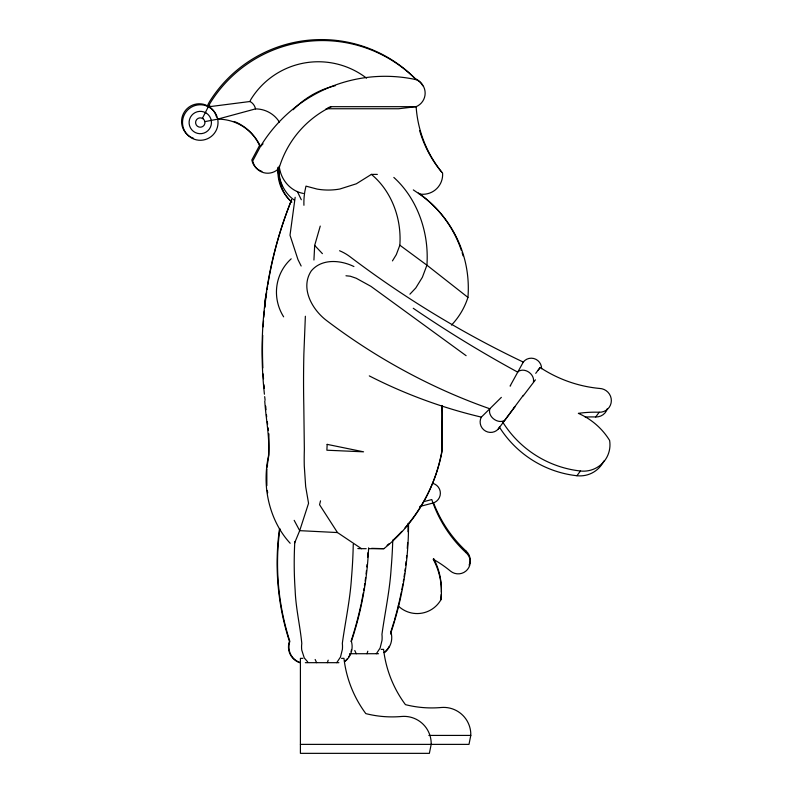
<?xml version="1.0" encoding="UTF-8"?>
<svg xmlns="http://www.w3.org/2000/svg" width="793" height="793" viewBox="0 0 793 793"><rect width="100%" height="100%" fill="white"/><g stroke="black" fill="none" stroke-linecap="round" stroke-linejoin="round"><path stroke-width="1.19" d="M305.364 316.248L303.868 354.045A1187.993 1187.993 0 0 0 303.798 405.273L304.353 449.69A273 273 0 0 0 304.284 465.957L305.672 486.565L308.556 503.307L299.695 530.656L294.56 543.106M313.929 260.025L314.682 245.404L320.253 226.084M266.844 469L266.844 485.703M267.072 466.631L268.896 454.885L268.896 433.801M278.184 168.007L277.946 170.356A40.056 40.056 0 0 0 291.874 202.096M451.504 325.08A71.727 71.727 0 0 0 467.939 297.395A115.044 115.044 0 0 0 419.289 193.948A19.736 19.736 0 0 0 442.593 173.122A116.353 116.353 0 0 1 416.137 106.678L331.305 106.678A99.7 99.7 0 0 0 279.195 167.819L278.849 171.338A40.056 40.056 0 0 0 291.209 201.66M381.155 649.378L383.574 649.378A114.569 114.569 0 0 0 405.441 704.64A106.688 106.688 0 0 0 441.195 707.505A27.2 27.2 0 0 1 470.794 735.418L468.99 744.379L300.408 744.379M533.451 381.869C534.849 374.623 525.709 367.704 519.108 371.005M295.155 197.318L290.01 235.243L297.96 259.569L301.152 266.012M503.892 421.42L523.261 395.34M320.521 500.839L319.559 504.725L337.481 532.559L361.489 548.677L366.207 548.677M328.183 660.163L327.38 662.68M367.803 651.192L367 653.719M303.927 205.278A66.949 66.949 0 0 1 304.859 191.351L305.979 186.127L317.101 189.081A65.165 65.165 0 0 0 339.84 189.021L356.325 183.798L371.402 174.391C386.578 186.93 395.975 205.516 398.988 224.816A91.919 91.919 0 0 1 399.85 245.206L396.312 254.632L392.446 260.897M202.384 118.375L210.095 103.219A131.955 131.955 0 0 1 416.137 79.647A14.641 14.641 0 0 1 416.137 106.678L398.592 108.75L326.062 108.75M208.262 106.837L249.835 101.524L250.935 99.353A79.171 79.171 0 0 1 366.574 78.17M510.642 385.785L510.097 386.042L523.281 362.084A10.24 10.022 36.6 0 1 541.589 368.745M498.024 429.33L514.885 406.849M538.06 370.331L540.162 367.496A128.119 125.502 36.6 0 0 599.528 388.441A12.064 11.816 36.6 0 1 611.344 400.733A12.064 11.816 36.6 0 1 599.211 412.241L595.702 416.969A120.804 118.335 36.6 0 0 585.244 417.078M499.342 427.001A103.477 101.365 36.6 0 0 576.927 475.731L580.436 471.002A27.289 26.724 36.6 0 0 609.619 440.442A67.673 66.295 36.6 0 0 578.355 413.361A120.804 118.335 36.6 0 1 599.211 412.241M535.721 373.344L540.162 367.496M523.162 395.945L535.434 379.837M279.195 167.819L277.818 169.395A15.275 15.275 0 0 1 252.729 160.969L260.451 146.467L263.038 143.82M336.728 662.68L340.494 657.02L342.368 649.447A29.182 29.182 0 0 0 342.328 643.341C345.322 621.603 350.139 599.667 351.517 577.542A526.542 526.542 0 0 0 353.262 544.276M376.348 653.719L380.105 648.05L381.988 640.476A29.182 29.182 0 0 0 381.948 634.38C384.942 612.632 389.76 590.696 391.137 568.571A526.542 526.542 0 0 0 392.763 540.073M409.922 294.183L415.78 287.978L422.382 277.263L426.921 265.179A117.84 117.84 0 0 0 425.821 239.03C422.124 215.825 411.428 193.284 393.834 177.434M501.354 397.372L481.351 417.118A10.418 10.21 36.6 0 0 485.594 431.114A10.418 10.21 36.6 0 0 499.59 427.179M327.945 107.719L331.305 106.678M204.881 121.626L217.708 119.138L255.505 108.899A28.171 28.171 0 0 1 279.453 122.152M503.476 420.984C496.587 423.472 487.477 416.107 489.886 408.791C451.058 395.201 413.768 377.319 378.608 355.978A606.407 594.036 36.6 0 1 326.647 320.59C312.145 309.696 299.952 288.067 311.262 270.928C321.73 258.359 340.534 259.955 353.916 266.537M423.502 501.711L431.798 499.55A128.119 127.901 -1.2 0 0 465.868 552.543A12.064 12.044 -1.2 0 1 467.493 569.493A12.064 12.044 -1.2 0 1 450.513 571.119A120.804 120.595 -1.2 0 0 433.166 559.194A67.673 67.554 -1.2 0 1 440.918 599.756A27.289 27.24 -1.2 0 1 398.235 605.941M419.656 506.519L432.73 503.109A10.24 10.22 -1.2 0 0 432.859 483.373M513.834 407.414L514.588 407.305M209.808 105.548L207.36 105.856L209.193 102.238A131.955 131.955 0 0 1 415.235 78.666A14.641 14.641 0 0 1 422.738 85.723M371.402 174.391L377.349 174.391M368.567 548.677L383.901 548.677A161.494 161.494 0 0 0 441.701 452.01L441.701 430.054A395.717 395.717 0 0 0 441.79 405.461M349.723 653.719L378.509 653.719M302.827 658.349L300.408 658.349L300.408 753.35L429.37 753.35L431.184 744.379A27.2 27.2 0 0 0 401.575 716.475A106.688 106.688 0 0 1 365.821 713.611A114.569 114.569 0 0 1 343.954 658.349L341.535 658.349M305.335 662.68L338.889 662.68M428.854 735.418L470.794 735.418M371.59 548.35L383.901 548.677M357.831 548.568L361.489 548.677M337.481 532.559L299.695 530.656L294.173 520.337M345.966 275.776L350.298 276.212L356.186 278.234L370.955 286.362L466.115 355.68M279.235 166.203C280.514 179.238 290.198 191.143 303.392 193.452M249.835 101.524L250.994 102.099A10.656 10.656 0 0 1 255.505 108.899M413.322 189.904L419.289 193.948M399.85 245.206L426.921 265.179L467.939 297.395M294.51 200.272C284.221 193.234 278.462 180.655 278.849 168.314M307.694 661.877L304.264 657.932L301.756 650.091A25.307 25.307 0 0 1 301.796 643.49C300.131 625.945 295.809 608.201 295.155 590.339A391.018 391.018 0 0 1 294.808 541.718M314.682 245.404L322.404 253.651M290.169 543.264C276.519 528.505 268.777 508.928 266.607 489.083C265.526 477.991 266.161 466.77 268.5 455.876C269.888 437.449 265.952 419.388 264.763 401.08M356.226 653.719L354.778 650.508M316.615 662.68L315.158 659.479M297.316 191.46L301.31 199.747M280.653 182.717L282.08 186.028M280.177 181.617L278.095 172.18L277.946 167.333M278.611 167.283L279.592 171.278M267.34 490.441L267.677 492.8M267.291 421.797L267.618 424.205M268.093 427.804L268.411 430.202M265.695 406.125L266.012 409.753M266.438 414.58L266.656 416.999M433.553 502.841A128.119 127.901 -1.2 0 0 465.828 550.838L465.868 552.543M440.918 599.756L440.888 598.051A67.673 67.554 -1.2 0 0 441.225 594.472M481.351 417.118A489.43 479.448 36.6 0 1 369.29 375.892M523.281 362.084A973.715 953.84 36.6 0 1 350.08 256.773A46.46 45.508 36.6 0 0 339.563 250.747M517.809 372.195A1194.308 1169.933 36.6 0 1 413.252 308.279M283.636 316.833A46.46 45.508 36.6 0 1 291.19 258.825M603.81 461.06A27.289 26.724 36.6 0 1 576.927 475.731M580.436 471.002A103.477 101.365 36.6 0 1 502.851 422.272M607.388 408.534A12.064 11.816 36.6 0 1 595.702 416.969M408.117 523.43A342.08 342.08 0 0 1 408.038 531.766M407.642 542.491A342.08 342.08 0 0 1 407.275 548.439M406.7 555.576A342.08 342.08 0 0 1 406.472 557.945M406.105 561.503A342.08 342.08 0 0 1 405.689 565.062M405.253 568.611A342.08 342.08 0 0 1 404.936 570.97M404.599 573.329A342.08 342.08 0 0 1 404.073 576.868M403.696 579.227A342.08 342.08 0 0 1 403.3 581.576M402.894 583.926A342.08 342.08 0 0 1 401.813 589.784M401.347 592.123A342.08 342.08 0 0 1 400.861 594.463M400.614 595.622A342.08 342.08 0 0 1 394.508 619.898M394.18 621.048A342.08 342.08 0 0 1 390.612 632.418A18.973 18.973 0 0 1 391.068 634.41M389.244 646.325A18.973 18.973 0 0 1 384.09 652.58M408.534 523.39A342.08 342.08 0 0 1 391.018 632.388A18.973 18.973 0 0 1 384.496 652.54M405.025 527.801A161.494 161.494 0 0 0 442.097 451.019L442.097 429.053A395.717 395.717 0 0 0 442.216 405.629M401.823 531.36A161.494 161.494 0 0 1 393.358 539.855M388.897 543.849A161.494 161.494 0 0 1 387.073 545.406M264.317 388.421A401.545 401.545 0 0 1 263.99 384.803M263.514 378.786A401.545 401.545 0 0 1 263.187 373.959M262.88 367.922A401.545 401.545 0 0 1 262.741 335.29M263.147 326.845A401.545 401.545 0 0 1 263.534 320.808M263.821 317.2A401.545 401.545 0 0 1 264.356 311.173M264.852 306.366A401.545 401.545 0 0 1 266.686 291.973M267.043 289.584A401.545 401.545 0 0 1 267.608 286.005M267.796 284.816A401.545 401.545 0 0 1 291.537 200.005M265.11 400.227A401.545 401.545 0 0 1 264.684 396.629M264.416 394.22A401.545 401.545 0 0 1 291.596 199.886M267.32 467.027A92.523 92.523 0 0 1 267.538 464.857M264.872 307.724A46.46 46.381 -1.2 0 1 266.488 293.311M433.692 558.55A67.673 67.554 -1.2 0 1 441.354 592.074M465.828 550.838A12.064 12.044 -1.2 0 1 469.119 565.122M261.938 171.447A15.275 15.275 0 0 1 251.827 159.988L259.549 145.486A46.956 46.956 0 0 0 234.252 121.488M193.591 138.339A17.753 17.753 0 0 1 190.419 136.892M189.448 136.277A17.753 17.753 0 0 1 205.149 104.755L209.302 106.827A17.753 17.753 0 0 1 216.548 117.027M418.397 192.967A115.044 115.044 0 0 1 461.427 250.548M462.111 252.66A115.044 115.044 0 0 1 463.062 255.842M441.691 172.15A116.353 116.353 0 0 1 419.675 130.706M416.137 79.647A145.783 145.783 0 0 0 260.451 146.467A46.956 46.956 0 0 0 217.708 119.138M293.182 109.731A87.468 87.468 0 0 1 335.449 85.634M367.962 552.652A342.08 342.08 0 0 1 367.655 557.41M367.08 564.537A342.08 342.08 0 0 1 366.852 566.916M366.485 570.474A342.08 342.08 0 0 1 366.079 574.023M365.632 577.572A342.08 342.08 0 0 1 365.147 581.12M364.81 583.479A342.08 342.08 0 0 1 364.453 585.839M364.076 588.188A342.08 342.08 0 0 1 363.69 590.547M363.283 592.896A342.08 342.08 0 0 1 361.241 603.423M361.003 604.593A342.08 342.08 0 0 1 354.897 628.869M354.56 630.019A342.08 342.08 0 0 1 350.992 641.388M279.483 528.762A253.641 253.641 0 0 0 289.445 641.398A16.494 16.494 0 0 0 299.992 662.72M351.507 649.487A18.973 18.973 0 0 1 351.091 651.479M350.466 653.422A18.973 18.973 0 0 1 348.603 657.05M347.384 658.696A18.973 18.973 0 0 1 344.469 661.54M368.606 547.854A342.08 342.08 0 0 1 351.398 641.359A18.973 18.973 0 0 1 344.886 661.511M279.899 528.733A253.641 253.641 0 0 0 289.851 641.359A16.494 16.494 0 0 0 300.408 662.68M327.152 444.367L326.885 450.216L363.571 451.822L327.152 444.367M210.204 107.808L206.051 105.737A17.753 17.753 0 0 0 182.608 124.382A17.753 17.753 0 0 0 209.421 137.744A17.753 17.753 0 0 0 210.204 107.808M206.527 113.25L203.91 111.952A11.191 11.191 0 0 0 189.15 123.698A11.191 11.191 0 0 0 206.031 132.114A11.191 11.191 0 0 0 206.527 113.25M202.899 118.633L201.799 118.088A4.699 4.699 0 0 0 195.603 123.014A4.699 4.699 0 0 0 202.691 126.553A4.699 4.699 0 0 0 202.899 118.633"/></g></svg>
